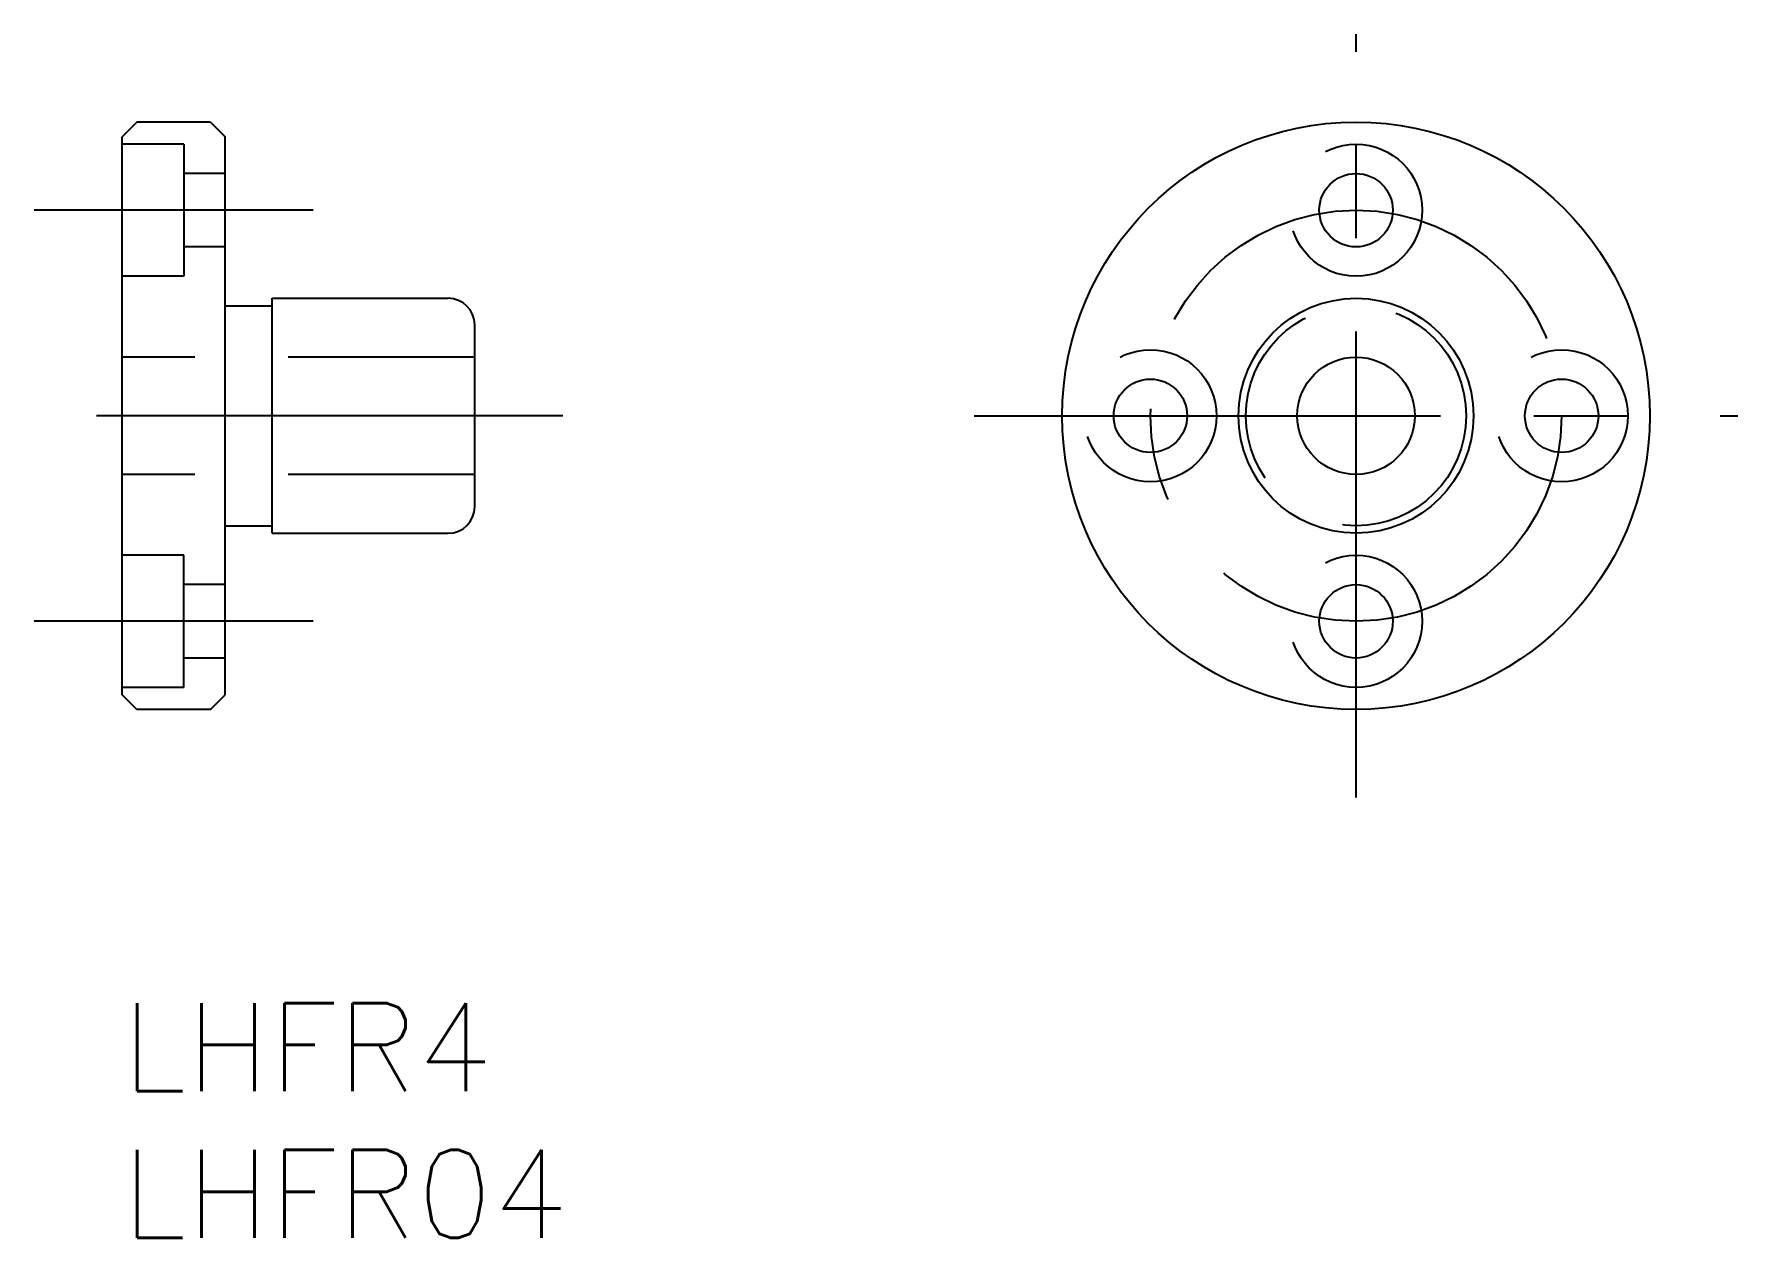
# Model space of a CAD drawing. Extents: x -3 to 55, y -8 to 33.
import ezdxf

# ---------------------------------------------------------------- set-up
doc = ezdxf.new("R2010")
doc.units = 0
doc.header["$LTSCALE"] = 0.5
doc.linetypes.add('CENTER', pattern=[50.8, 31.75, -6.35, 6.35, -6.35])
doc.linetypes.add('DASHED', pattern=[19.05, 12.7, -6.35])
for name, color, linetype in [('MSM_CENTER', 1, 'CENTER'), ('MSM_CONTINUOUS', 7, 'CONTINUOUS'), ('MSM_DASHED', 4, 'DASHED'), ('MSM_PART_NUMBER', 7, 'CONTINUOUS')]:
    doc.layers.add(name, color=color, linetype=linetype)
doc.styles.get("Standard").update_dxf_attribs({"font": 'txt.shx', "height": 1, "bigfont": 'bigfont.shx'})

# ---------------------------------------------------------------- blocks, each defined once
blk = doc.blocks.new('*U24')
at = {"layer": 'MSM_PART_NUMBER'}
blk.add_text('LHFR4', height=3, dxfattribs=at).set_placement((0, -3))
blk = doc.blocks.new('*U25')
at = {"layer": 'MSM_PART_NUMBER'}
blk.add_text('LHFR04', height=3, dxfattribs=at).set_placement((0, -8))

msp = doc.modelspace()

# ---------------------------------------------------------------- linework, layer by layer
at = {"layer": 'MSM_CENTER'}
for p, q in [((42, 7), (42, 33)), ((6.5, 27), (-3, 27)), ((15, 20), (-3, 20)), ((29, 20), (55, 20)), ((6.5, 13), (-3, 13))]:
    msp.add_line(p, q, dxfattribs=at)
msp.add_circle((42, 20), 7, dxfattribs=at)
at = {"layer": 'MSM_CONTINUOUS'}
for p, q in [((0.5, 30), (0, 29.5)), ((3, 30), (0.5, 30)), ((3, 30), (3.5, 29.5)), ((0, 10.5), (0, 29.5)), ((3.5, 10.5), (3.5, 29.5)), ((5.1, 24), (11.1, 24)), ((5.1, 16), (5.1, 24)), ((3.5, 23.75), (5.1, 23.75)), ((12, 16.9), (12, 23.1)), ((3.5, 16.25), (5.1, 16.25)), ((5.1, 16), (11.1, 16)), ((0.5, 10), (0, 10.5)), ((3, 10), (3.5, 10.5)), ((3, 10), (0.5, 10))]:
    msp.add_line(p, q, dxfattribs=at)
for centre, radius in [((42, 20), 10), ((42, 27), 1.25), ((42, 20), 4), ((42, 20), 2), ((35, 20), 1.25), ((49, 20), 1.25), ((42, 13), 1.25)]:
    msp.add_circle(centre, radius, dxfattribs=at)
for centre, start, end in [((11.1, 23.1), 0, 90), ((11.1, 16.9), 270, 0)]:
    msp.add_arc(centre, 0.9, start, end, dxfattribs=at)
at = {"layer": 'MSM_DASHED'}
for p, q in [((2.1, 29.25), (0, 29.25)), ((2.1, 29.25), (2.1, 24.75)), ((3.5, 28.25), (2.1, 28.25)), ((3.5, 25.75), (2.1, 25.75)), ((2.1, 24.75), (0, 24.75)), ((12, 22), (0, 22)), ((12, 18), (0, 18)), ((2.1, 15.25), (0, 15.25)), ((2.1, 10.75), (2.1, 15.25)), ((3.5, 14.25), (2.1, 14.25)), ((3.5, 11.75), (2.1, 11.75)), ((2.1, 10.75), (0, 10.75))]:
    msp.add_line(p, q, dxfattribs=at)
for centre, radius in [((42, 27), 2.25), ((42, 20), 3.75), ((35, 20), 2.25), ((49, 20), 2.25), ((42, 13), 2.25)]:
    msp.add_circle(centre, radius, dxfattribs=at)

# ---------------------------------------------------------------- block references
at = {"layer": 'MSM_CONTINUOUS'}
for name in ['*U24', '*U25']:
    msp.add_blockref(name, (0, 0), dxfattribs=at)

doc.saveas('drawing.dxf')
